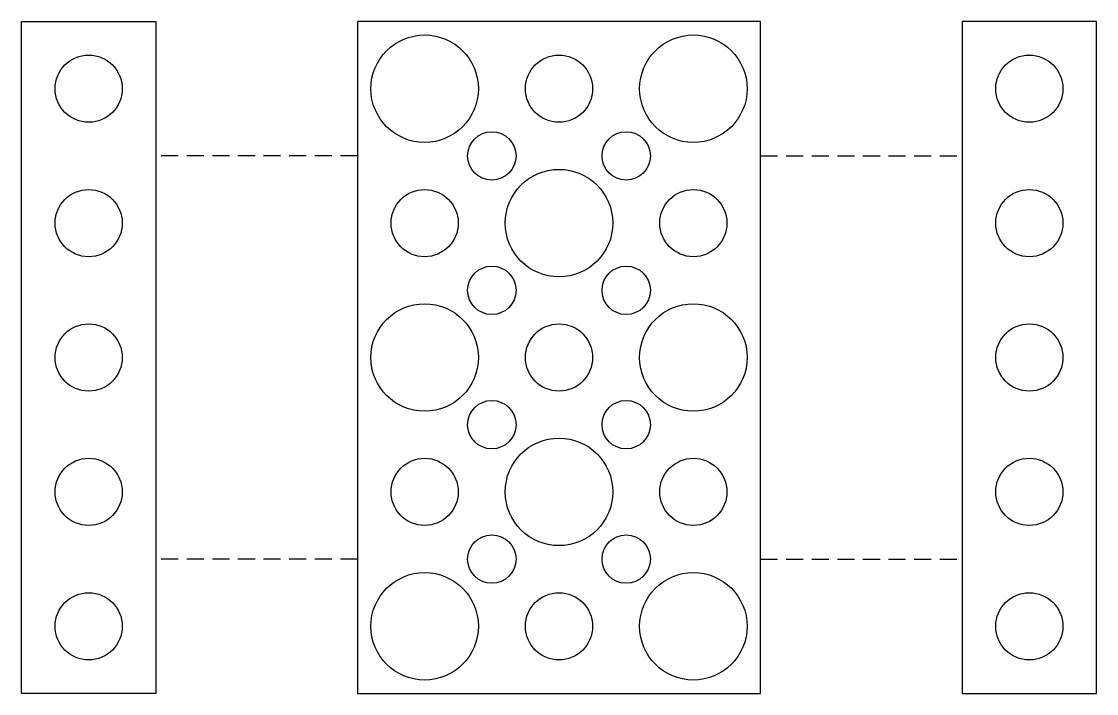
# Model space of a CAD drawing. Header units: millimetres. Extents: x -400 to 400, y -250 to 250.
import ezdxf

# ---------------------------------------------------------------- set-up
doc = ezdxf.new("R2010")
doc.units = ezdxf.units.MM
doc.linetypes.add('DASHED', pattern=[19.05, 12.7, -6.35])

msp = doc.modelspace()

# ---------------------------------------------------------------- linework, layer by layer
at = {"linetype": 'DASHED'}
for p, q in [((-150, 150), (-300, 150)), ((150, 150), (300, 150)), ((-150, -150), (-300, -150)), ((150, -150), (300, -150))]:
    msp.add_line(p, q, dxfattribs=at)
for points in [[(-300, -250), (-400, -250), (-400, 250), (-300, 250)], [(-150, -250), (150, -250), (150, 250), (-150, 250)], [(300, -250), (400, -250), (400, 250), (300, 250)]]:
    msp.add_lwpolyline(points, close=True)
for centre, radius in [((-100, 200), 40), ((100, 200), 40), ((-350, 200), 25), ((0, 200), 25), ((350, 200), 25), ((0, 100), 40), ((-350, 100), 25), ((-100, 100), 25), ((100, 100), 25), ((350, 100), 25), ((-100, 0), 40), ((100, 0), 40), ((-350, 0), 25), ((0, 0), 25), ((350, 0), 25), ((0, -100), 40), ((-350, -100), 25), ((-100, -100), 25), ((100, -100), 25), ((350, -100), 25), ((-100, -200), 40), ((100, -200), 40), ((-350, -200), 25), ((0, -200), 25), ((350, -200), 25)]:
    msp.add_circle(centre, radius)
at = {"color": 32}
for centre in [(-50, 150), (50, 150), (-50, 50), (50, 50), (-50, -50), (50, -50), (-50, -150), (50, -150)]:
    msp.add_circle(centre, 18, dxfattribs=at)

doc.saveas('drawing.dxf')
